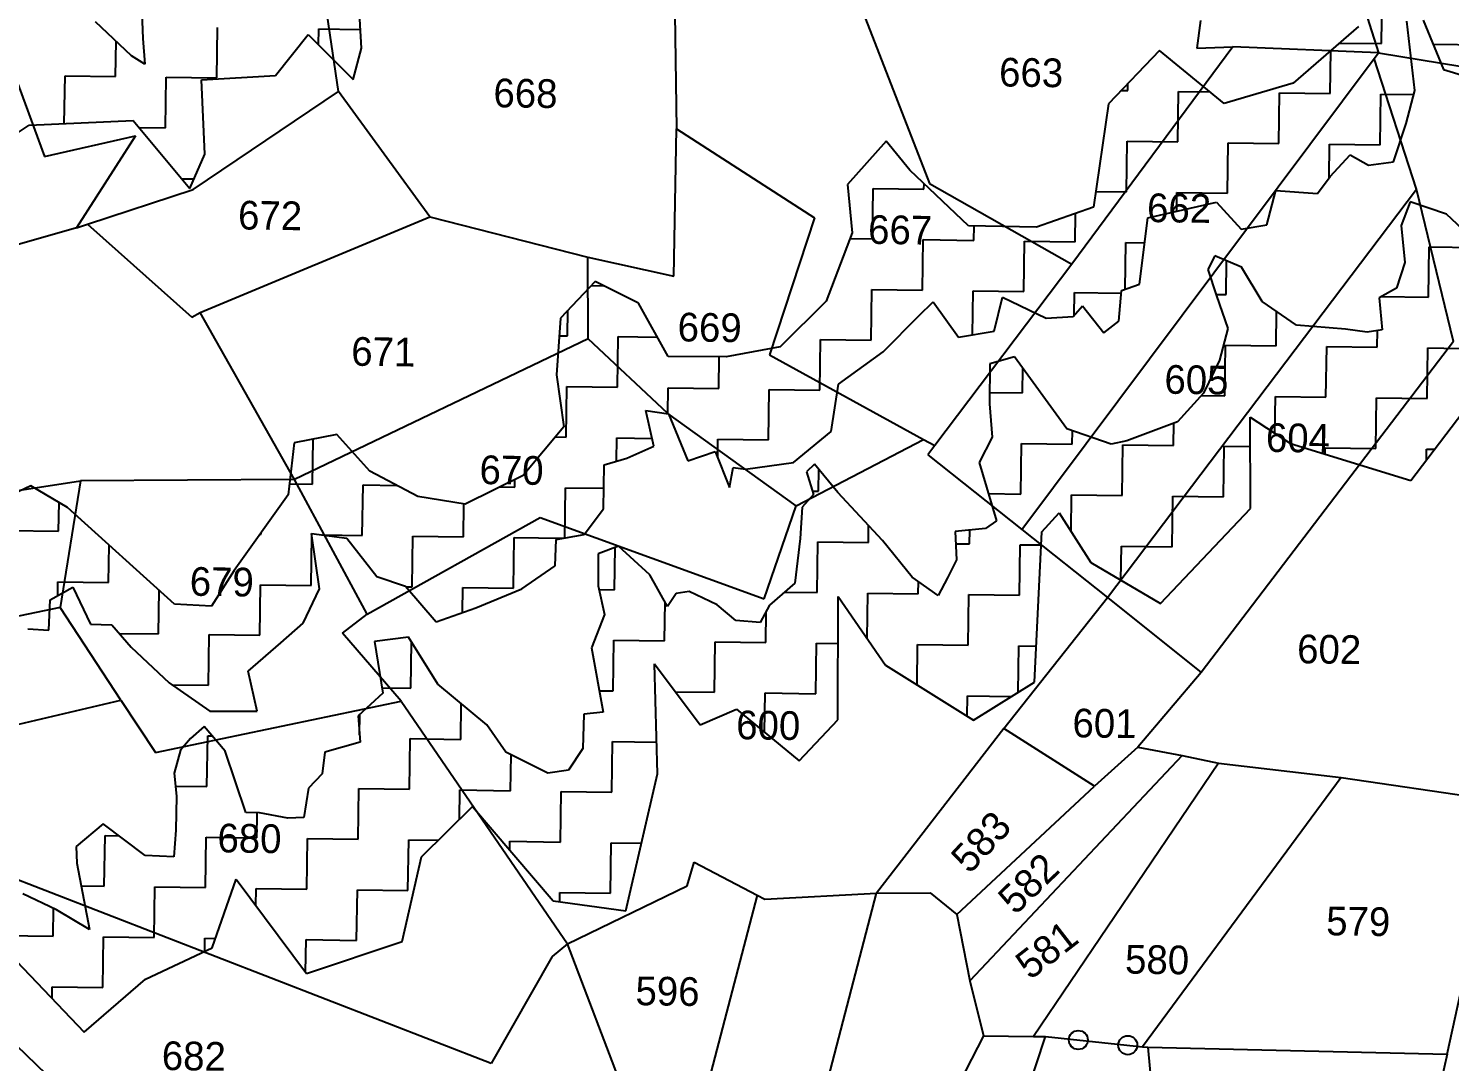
# Model space of a CAD drawing. Header units: metres. Extents: x 303639 to 307187, y 1938623 to 1940837.
# Drawn here: x 304474.9 to 304904.5, y 1939376.2 to 1939688.5 of the extents above; entities that cross this region are included whole.
import ezdxf

# ---------------------------------------------------------------- set-up
doc = ezdxf.new("R2010")
doc.units = ezdxf.units.M
for name, color, linetype in [('POLY_HATCH', 12, 'Continuous'), ('POLY_PARCEL', 6, 'Continuous'), ('TEXT_PARCEL', 7, 'Continuous')]:
    doc.layers.add(name, color=color, linetype=linetype)
doc.styles.add('TEXT_MAP', font='')
doc.styles.get('TEXT_MAP').set_extended_font_data('Kruti Dev 050')

msp = doc.modelspace()

# ---------------------------------------------------------------- linework, layer by layer
for centre in [(304792.27, 1939382.75), (304807.22, 1939381.17)]:
    msp.add_circle(centre, 2.87)
at = {"layer": 'POLY_HATCH'}
for p, q in [((304508.47, 1939712.34), (304509.52, 1939685.48)), ((304575.63, 1939682.51), (304574.84, 1939696.54)), ((304506.07, 1939680.21), (304495.24, 1939690.54)), ((304893.96, 1939669.75), (304891.59, 1939690.73)), ((304896.46, 1939690.98), (304902.68, 1939676.05)), ((304549.57, 1939674.23), (304559.53, 1939686.7)), ((304559.53, 1939686.7), (304573.09, 1939673.05)), ((304876.92, 1939689.07), (304857.25, 1939671.93)), ((304509.52, 1939685.48), (304510.13, 1939677.75)), ((304573.09, 1939673.05), (304575.63, 1939682.51)), ((304816.83, 1939681.84), (304801.44, 1939665.76)), ((304836.32, 1939665.85), (304816.83, 1939681.84)), ((304510.13, 1939677.75), (304506.07, 1939680.21)), ((304527.29, 1939672.98), (304549.57, 1939674.23)), ((304902.68, 1939676.05), (304917.61, 1939671.62)), ((304528.25, 1939650.45), (304527.29, 1939672.98)), ((304857.25, 1939671.93), (304836.32, 1939665.85)), ((304891.41, 1939659.73), (304893.96, 1939669.75)), ((304801.44, 1939665.76), (304796.89, 1939634.53)), ((304475.2, 1939659.26), (304506.55, 1939660.67)), ((304506.55, 1939660.67), (304523.71, 1939640.17)), ((304447.58, 1939641.09), (304475.2, 1939659.26)), ((304887.55, 1939648.18), (304891.41, 1939659.73)), ((304734.2, 1939654.38), (304722.54, 1939641.37)), ((304741.31, 1939645.64), (304734.2, 1939654.38)), ((304523.71, 1939640.17), (304528.25, 1939650.45)), ((304868.34, 1939643.71), (304874.47, 1939650.31)), ((304874.47, 1939650.31), (304879.94, 1939647.18)), ((304879.94, 1939647.18), (304887.55, 1939648.18)), ((304759.09, 1939628.82), (304741.31, 1939645.64)), ((304864.57, 1939638.64), (304868.34, 1939643.71)), ((304722.54, 1939641.37), (304723.89, 1939626.76)), ((304849.25, 1939629.13), (304851.93, 1939639.53)), ((304851.93, 1939639.53), (304864.57, 1939638.64)), ((304796.89, 1939634.53), (304779.64, 1939628.39)), ((304813.26, 1939631.25), (304834.03, 1939635.96)), ((304834.03, 1939635.96), (304841.51, 1939627.88)), ((304892.57, 1939636.06), (304889.89, 1939628.92)), ((304903.53, 1939632.37), (304892.57, 1939636.06)), ((304810.77, 1939611.19), (304813.26, 1939631.25)), ((304908.35, 1939627.81), (304903.53, 1939632.37)), ((304723.89, 1939626.76), (304716.09, 1939606.05)), ((304779.64, 1939628.39), (304759.09, 1939628.82)), ((304841.51, 1939627.88), (304849.25, 1939629.13)), ((304889.89, 1939628.92), (304890.98, 1939617.72)), ((304833.48, 1939619.77), (304831.41, 1939615.68)), ((304841.56, 1939616.31), (304833.48, 1939619.77)), ((304890.98, 1939617.72), (304888.48, 1939610.01)), ((304831.41, 1939615.68), (304834.07, 1939607.71)), ((304847.83, 1939605.99), (304841.56, 1939616.31)), ((304646.26, 1939611.98), (304635.76, 1939600.94)), ((304659.36, 1939605.43), (304646.26, 1939611.98)), ((304804.51, 1939599.99), (304805.35, 1939609.25)), ((304805.35, 1939609.25), (304810.77, 1939611.19)), ((304888.48, 1939610.01), (304883.17, 1939607.12)), ((304668.35, 1939589.3), (304659.36, 1939605.43)), ((304716.09, 1939606.05), (304702.14, 1939592.23)), ((304744.1, 1939601.68), (304748.38, 1939605.83)), ((304748.38, 1939605.83), (304756.09, 1939595.15)), ((304766.82, 1939597.02), (304769.37, 1939607.29)), ((304769.37, 1939607.29), (304782.59, 1939600.95)), ((304790.71, 1939601.42), (304793.54, 1939604.68)), ((304793.54, 1939604.68), (304799.98, 1939596.49)), ((304834.07, 1939607.71), (304837.48, 1939597.81)), ((304858.17, 1939598.86), (304847.83, 1939605.99)), ((304883.17, 1939607.12), (304884.09, 1939597.45)), ((304635.76, 1939600.94), (304634.53, 1939583.82)), ((304733.24, 1939590.74), (304744.1, 1939601.68)), ((304782.59, 1939600.95), (304790.71, 1939601.42)), ((304756.09, 1939595.15), (304766.82, 1939597.02)), ((304799.98, 1939596.49), (304804.51, 1939599.99)), ((304837.48, 1939597.81), (304834.95, 1939588.19)), ((304872.99, 1939597.6), (304858.17, 1939598.86)), ((304879.58, 1939596.65), (304872.99, 1939597.6)), ((304884.09, 1939597.45), (304879.58, 1939596.65)), ((304702.14, 1939592.23), (304685.79, 1939589.2)), ((304685.79, 1939589.2), (304668.35, 1939589.3)), ((304719.8, 1939581.01), (304733.24, 1939590.74)), ((304772.94, 1939589.24), (304765.54, 1939587.15)), ((304788.81, 1939567.51), (304772.94, 1939589.24)), ((304834.95, 1939588.19), (304830.12, 1939578.22)), ((304634.53, 1939583.82), (304636.72, 1939568.07)), ((304765.54, 1939587.15), (304765.46, 1939575)), ((304717.59, 1939566.71), (304719.8, 1939581.01)), ((304765.46, 1939575), (304766.18, 1939564.95)), ((304830.12, 1939578.22), (304822.25, 1939569.62)), ((304663.97, 1939562.2), (304661.59, 1939573.06)), ((304661.59, 1939573.06), (304668.4, 1939572)), ((304668.4, 1939572), (304674.23, 1939557.84)), ((304844.26, 1939543.37), (304844.22, 1939570.98)), ((304844.22, 1939570.98), (304856.44, 1939563.02)), ((304892.73, 1939551.9), (304908.47, 1939572.5)), ((304568.19, 1939565.76), (304555.25, 1939563.25)), ((304578.11, 1939554.72), (304568.19, 1939565.76)), ((304636.72, 1939568.07), (304624.46, 1939553.37)), ((304706.23, 1939557.33), (304717.59, 1939566.71)), ((304802.24, 1939562.83), (304788.81, 1939567.51)), ((304822.25, 1939569.62), (304806.95, 1939563.81)), ((304555.25, 1939563.25), (304553.48, 1939547.56)), ((304655.81, 1939558.62), (304663.97, 1939562.2)), ((304766.18, 1939564.95), (304762.34, 1939557.26)), ((304806.95, 1939563.81), (304802.24, 1939562.83)), ((304856.44, 1939563.02), (304892.73, 1939551.9)), ((304648.97, 1939556.57), (304655.81, 1939558.62)), ((304674.23, 1939557.84), (304682.52, 1939560.65)), ((304682.52, 1939560.65), (304686.84, 1939549.76)), ((304691.72, 1939555.27), (304706.23, 1939557.33)), ((304762.34, 1939557.26), (304767.55, 1939539.69)), ((304592.61, 1939547.01), (304578.11, 1939554.72)), ((304624.46, 1939553.37), (304606.9, 1939544.69)), ((304648.72, 1939543.28), (304648.97, 1939556.57)), ((304686.84, 1939549.76), (304687.9, 1939555.77)), ((304687.9, 1939555.77), (304691.72, 1939555.27)), ((304712.56, 1939556.81), (304710.13, 1939554.45)), ((304710.13, 1939554.45), (304712.24, 1939547.63)), ((304719.62, 1939548.2), (304712.56, 1939556.81)), ((304475.66, 1939550.2), (304463.53, 1939544.56)), ((304486.77, 1939543.67), (304475.66, 1939550.2)), ((304553.48, 1939547.56), (304537.13, 1939524.7)), ((304606.9, 1939544.69), (304592.61, 1939547.01)), ((304712.24, 1939547.63), (304708.84, 1939543.76)), ((304733.11, 1939533.76), (304719.62, 1939548.2)), ((304519.12, 1939514.47), (304486.77, 1939543.67)), ((304642.96, 1939535.52), (304648.72, 1939543.28)), ((304708.84, 1939543.76), (304708.23, 1939534.3)), ((304781.2, 1939536.31), (304786.52, 1939542.05)), ((304786.52, 1939542.05), (304796.1, 1939527.04)), ((304817.06, 1939514.71), (304844.26, 1939543.37)), ((304562.89, 1939519.13), (304560.47, 1939535.83)), ((304560.47, 1939535.83), (304571.16, 1939534.44)), ((304764.17, 1939537.35), (304755.06, 1939536.42)), ((304755.06, 1939536.42), (304755.42, 1939527.91)), ((304767.55, 1939539.69), (304764.17, 1939537.35)), ((304779.01, 1939490.88), (304781.2, 1939536.31)), ((304571.16, 1939534.44), (304580.28, 1939522.84)), ((304634.13, 1939526.05), (304634.44, 1939534.02)), ((304634.44, 1939534.02), (304642.96, 1939535.52)), ((304653.25, 1939532.01), (304647.19, 1939529.7)), ((304662.8, 1939523.36), (304653.25, 1939532.01)), ((304708.23, 1939534.3), (304706.6, 1939520.84)), ((304742.05, 1939522.64), (304733.11, 1939533.76)), ((304647.19, 1939529.7), (304647.15, 1939520.04)), ((304755.42, 1939527.91), (304752.76, 1939522.49)), ((304537.13, 1939524.7), (304530.32, 1939513.89)), ((304580.28, 1939522.84), (304588.87, 1939519.93)), ((304624.1, 1939519.12), (304634.13, 1939526.05)), ((304668.12, 1939513.82), (304662.8, 1939523.36)), ((304796.1, 1939527.04), (304817.06, 1939514.71)), ((304481.52, 1939515.79), (304488.39, 1939519.65)), ((304488.39, 1939519.65), (304493.75, 1939508.48)), ((304558.01, 1939508.76), (304562.89, 1939519.13)), ((304588.87, 1939519.93), (304598.13, 1939509.1)), ((304610.2, 1939513.41), (304624.1, 1939519.12)), ((304647.15, 1939520.04), (304649.04, 1939511.31)), ((304706.6, 1939520.84), (304698.95, 1939514.16)), ((304749.91, 1939517.08), (304742.05, 1939522.64)), ((304752.76, 1939522.49), (304749.91, 1939517.08)), ((304481.06, 1939506.65), (304481.52, 1939515.79)), ((304530.32, 1939513.89), (304519.12, 1939514.47)), ((304670.76, 1939517.7), (304668.12, 1939513.82)), ((304674.69, 1939518.32), (304670.76, 1939517.7)), ((304683.15, 1939514.28), (304674.69, 1939518.32)), ((304688.74, 1939509.52), (304683.15, 1939514.28)), ((304719.57, 1939479.53), (304719.67, 1939516.78)), ((304719.67, 1939516.78), (304733.98, 1939496.04)), ((304598.13, 1939509.1), (304610.2, 1939513.41)), ((304649.04, 1939511.31), (304645.16, 1939501.33)), ((304698.95, 1939514.16), (304696.1, 1939508.94)), ((304474.77, 1939507.06), (304481.06, 1939506.65)), ((304493.75, 1939508.48), (304500.17, 1939508.2)), ((304500.17, 1939508.2), (304505.98, 1939501.44)), ((304551.24, 1939502.82), (304558.01, 1939508.76)), ((304696.1, 1939508.94), (304688.74, 1939509.52)), ((304505.98, 1939501.44), (304517.45, 1939490.71)), ((304541.32, 1939494.2), (304551.24, 1939502.82)), ((304589.78, 1939504.49), (304579.52, 1939503.2)), ((304579.52, 1939503.2), (304582.08, 1939487.58)), ((304598.68, 1939490.31), (304589.78, 1939504.49)), ((304645.16, 1939501.33), (304648.63, 1939481.87)), ((304544.08, 1939482.17), (304541.32, 1939494.2)), ((304665.03, 1939463.15), (304664.22, 1939496.44)), ((304664.22, 1939496.44), (304678, 1939477.98)), ((304733.98, 1939496.04), (304760.55, 1939479.38)), ((304517.45, 1939490.71), (304529.73, 1939482.17)), ((304613.54, 1939477.96), (304598.68, 1939490.31)), ((304760.55, 1939479.38), (304779.01, 1939490.88)), ((304582.08, 1939487.58), (304574.61, 1939480.7)), ((304529.73, 1939482.17), (304544.08, 1939482.17)), ((304574.61, 1939480.7), (304575.17, 1939472.75)), ((304642.78, 1939481.28), (304642.54, 1939470.86)), ((304648.63, 1939481.87), (304642.78, 1939481.28)), ((304678, 1939477.98), (304688.99, 1939482.79)), ((304688.99, 1939482.79), (304707.91, 1939467.09)), ((304528.05, 1939477.52), (304523.88, 1939473.85)), ((304534.36, 1939470.07), (304528.05, 1939477.52)), ((304619.26, 1939469.75), (304613.54, 1939477.96)), ((304707.91, 1939467.09), (304719.57, 1939479.53)), ((304523.88, 1939473.85), (304520.86, 1939470.35)), ((304575.17, 1939472.75), (304564.51, 1939469.75)), ((304520.86, 1939470.35), (304518.95, 1939463.4)), ((304540.7, 1939451.53), (304534.36, 1939470.07)), ((304564.51, 1939469.75), (304563.74, 1939463.16)), ((304631.9, 1939463.36), (304619.26, 1939469.75)), ((304642.54, 1939470.86), (304638.14, 1939464.32)), ((304518.95, 1939463.4), (304519.71, 1939456.41)), ((304563.74, 1939463.16), (304559.57, 1939458.91)), ((304638.14, 1939464.32), (304631.9, 1939463.36)), ((304655.52, 1939421.78), (304665.03, 1939463.15)), ((304559.57, 1939458.91), (304558.2, 1939450.04)), ((304519.71, 1939456.41), (304519.47, 1939446.18)), ((304544.82, 1939451.37), (304540.7, 1939451.53)), ((304553.32, 1939449.82), (304544.82, 1939451.37)), ((304558.2, 1939450.04), (304553.32, 1939449.82)), ((304593.78, 1939438.08), (304609.17, 1939453.31)), ((304609.17, 1939453.31), (304633.59, 1939424.78)), ((304497.58, 1939448.11), (304489.35, 1939441.25)), ((304510.18, 1939438.47), (304497.58, 1939448.11)), ((304519.47, 1939446.18), (304518.88, 1939438.06)), ((304489.35, 1939441.25), (304489.56, 1939436.17)), ((304518.88, 1939438.06), (304510.18, 1939438.47)), ((304587.9, 1939412.53), (304593.78, 1939438.08)), ((304489.56, 1939436.17), (304493.4, 1939416.14)), ((304530.44, 1939410.64), (304537.68, 1939431.36)), ((304537.68, 1939431.36), (304558.98, 1939402.88)), ((304483.43, 1939422.11), (304473.26, 1939426.93)), ((304633.59, 1939424.78), (304655.52, 1939421.78)), ((304493.4, 1939416.14), (304483.43, 1939422.11)), ((304464.26, 1939413.97), (304491.8, 1939385.12)), ((304558.98, 1939402.88), (304587.9, 1939412.53)), ((304510.31, 1939401.15), (304530.44, 1939410.64)), ((304491.8, 1939385.12), (304510.31, 1939401.15))]:
    msp.add_line(p, q, dxfattribs=at)
at = {"layer": 'POLY_HATCH', "linetype": 'Continuous'}
for p, q in [((304883.92, 1939683.93), (304884.13, 1939699.22)), ((304531.89, 1939673.53), (304532.1, 1939688.83)), ((304562.62, 1939683.58), (304562.69, 1939688.4)), ((304562.69, 1939688.4), (304575.31, 1939688.23)), ((304501.29, 1939673.96), (304501.44, 1939684.63)), ((304868.41, 1939668.84), (304868.59, 1939681.81)), ((304871.22, 1939684.1), (304883.92, 1939683.93)), ((304899.48, 1939683.71), (304914.51, 1939683.5)), ((304485.79, 1939659.74), (304486, 1939674.17)), ((304486, 1939674.17), (304501.29, 1939673.96)), ((304516.38, 1939658.45), (304516.59, 1939673.74)), ((304516.59, 1939673.74), (304531.89, 1939673.53)), ((304805.23, 1939669.72), (304807.22, 1939669.7)), ((304807.22, 1939669.7), (304807.25, 1939671.84)), ((304822.3, 1939654.19), (304822.52, 1939669.48)), ((304822.52, 1939669.48), (304832.05, 1939669.35)), ((304852.9, 1939653.76), (304853.11, 1939669.06)), ((304853.11, 1939669.06), (304868.41, 1939668.84)), ((304883.49, 1939653.34), (304883.7, 1939668.63)), ((304883.7, 1939668.63), (304893.64, 1939668.49)), ((304508.32, 1939658.56), (304516.38, 1939658.45)), ((304806.8, 1939639.1), (304807.01, 1939654.4)), ((304807.01, 1939654.4), (304822.3, 1939654.19)), ((304837.39, 1939638.68), (304837.6, 1939653.97)), ((304837.6, 1939653.97), (304852.9, 1939653.76)), ((304868.05, 1939643.32), (304868.19, 1939653.55)), ((304868.19, 1939653.55), (304883.49, 1939653.34)), ((304521.28, 1939643.08), (304524.97, 1939643.03)), ((304730.1, 1939624.87), (304730.31, 1939640.17)), ((304730.31, 1939640.17), (304745.61, 1939639.96)), ((304745.61, 1939639.96), (304745.63, 1939641.56)), ((304797.57, 1939639.23), (304806.8, 1939639.1)), ((304822.01, 1939633.24), (304822.09, 1939638.89)), ((304822.09, 1939638.89), (304837.39, 1939638.68)), ((304791.29, 1939624.02), (304791.41, 1939632.58)), ((304760.69, 1939624.45), (304760.75, 1939628.79)), ((304723.22, 1939624.97), (304730.1, 1939624.87)), ((304745.18, 1939609.36), (304745.4, 1939624.66)), ((304745.4, 1939624.66), (304760.69, 1939624.45)), ((304775.78, 1939608.94), (304775.99, 1939624.23)), ((304775.99, 1939624.23), (304791.29, 1939624.02)), ((304806.38, 1939609.62), (304806.58, 1939623.81)), ((304806.58, 1939623.81), (304812.32, 1939623.73)), ((304898.15, 1939607.23), (304898.36, 1939622.53)), ((304898.36, 1939622.53), (304912.32, 1939622.33)), ((304836.96, 1939608.08), (304837.1, 1939618.21)), ((304645.1, 1939610.76), (304648.81, 1939610.71)), ((304729.67, 1939594.28), (304729.89, 1939609.58)), ((304729.89, 1939609.58), (304745.18, 1939609.36)), ((304760.3, 1939595.88), (304760.48, 1939609.15)), ((304760.48, 1939609.15), (304775.78, 1939608.94)), ((304790.98, 1939601.73), (304791.07, 1939608.72)), ((304791.07, 1939608.72), (304805.29, 1939608.53)), ((304833.93, 1939608.13), (304836.96, 1939608.08)), ((304883.75, 1939607.43), (304898.15, 1939607.23)), ((304637.9, 1939595.56), (304638, 1939603.3)), ((304852.05, 1939592.58), (304852.19, 1939602.98)), ((304882.64, 1939592.15), (304882.71, 1939597.2)), ((304635.37, 1939595.59), (304637.9, 1939595.56)), ((304652.98, 1939580.05), (304653.19, 1939595.35)), ((304653.19, 1939595.35), (304665.07, 1939595.18)), ((304714.16, 1939579.2), (304714.38, 1939594.49)), ((304714.38, 1939594.49), (304729.67, 1939594.28)), ((304836.54, 1939577.49), (304836.75, 1939592.79)), ((304836.75, 1939592.79), (304852.05, 1939592.58)), ((304867.13, 1939577.07), (304867.34, 1939592.36)), ((304867.34, 1939592.36), (304882.64, 1939592.15)), ((304897.72, 1939576.64), (304897.94, 1939591.94)), ((304897.94, 1939591.94), (304907.61, 1939591.8)), ((304683.57, 1939579.62), (304683.7, 1939589.21)), ((304775.35, 1939578.34), (304775.45, 1939585.79)), ((304637.47, 1939564.97), (304637.68, 1939580.26)), ((304637.68, 1939580.26), (304652.98, 1939580.05)), ((304668.17, 1939572.03), (304668.27, 1939579.84)), ((304668.27, 1939579.84), (304683.57, 1939579.62)), ((304698.65, 1939564.11), (304698.87, 1939579.41)), ((304698.87, 1939579.41), (304714.16, 1939579.2)), ((304765.48, 1939578.48), (304775.35, 1939578.34)), ((304829.55, 1939577.59), (304836.54, 1939577.49)), ((304851.68, 1939566.13), (304851.83, 1939577.28)), ((304851.83, 1939577.28), (304867.13, 1939577.07)), ((304882.21, 1939561.56), (304882.43, 1939576.85)), ((304882.43, 1939576.85), (304897.72, 1939576.64)), ((304790.43, 1939562.83), (304790.49, 1939566.92)), ((304821.03, 1939562.41), (304821.12, 1939569.2)), ((304560.77, 1939550.73), (304560.96, 1939564.36)), ((304634.17, 1939565.01), (304637.47, 1939564.97)), ((304652.67, 1939557.68), (304652.77, 1939564.75)), ((304652.77, 1939564.75), (304663.45, 1939564.6)), ((304683.28, 1939558.73), (304683.36, 1939564.33)), ((304683.36, 1939564.33), (304698.65, 1939564.11)), ((304713.95, 1939563.9), (304714.18, 1939563.9)), ((304713.95, 1939563.7), (304713.95, 1939563.9)), ((304774.92, 1939547.75), (304775.14, 1939563.05)), ((304775.14, 1939563.05), (304790.43, 1939562.83)), ((304805.52, 1939547.33), (304805.73, 1939562.62)), ((304805.73, 1939562.62), (304821.03, 1939562.41)), ((304836.11, 1939546.9), (304836.32, 1939562.2)), ((304836.32, 1939562.2), (304844.23, 1939562.09)), ((304866.89, 1939559.82), (304866.92, 1939561.77)), ((304866.92, 1939561.77), (304882.21, 1939561.56)), ((304897.46, 1939558.09), (304897.51, 1939561.34)), ((304897.51, 1939561.34), (304899.92, 1939561.31)), ((304713.74, 1939548.6), (304713.83, 1939555.26)), ((304553.85, 1939550.83), (304560.77, 1939550.73)), ((304575.86, 1939535.22), (304576.07, 1939550.52)), ((304576.07, 1939550.52), (304586.28, 1939550.38)), ((304617.53, 1939549.94), (304621.96, 1939549.88)), ((304621.96, 1939549.88), (304621.99, 1939552.15)), ((304637.04, 1939534.48), (304637.26, 1939549.67)), ((304637.26, 1939549.67), (304648.83, 1939549.51)), ((304711.93, 1939548.63), (304713.74, 1939548.6)), ((304484.08, 1939536.5), (304484.2, 1939545.18)), ((304606.45, 1939534.8), (304606.59, 1939544.74)), ((304765.12, 1939547.89), (304774.92, 1939547.75)), ((304790.07, 1939536.49), (304790.22, 1939547.54)), ((304790.22, 1939547.54), (304805.52, 1939547.33)), ((304820.6, 1939531.82), (304820.81, 1939547.11)), ((304820.81, 1939547.11), (304836.11, 1939546.9)), ((304468.78, 1939536.72), (304484.08, 1939536.5)), ((304545.26, 1939535.65), (304545.27, 1939536.08)), ((304728.82, 1939533.09), (304728.89, 1939538.27)), ((304759.41, 1939532.67), (304759.47, 1939536.87)), ((304499.16, 1939520.99), (304499.32, 1939532.35)), ((304544.97, 1939535.65), (304545.26, 1939535.65)), ((304560.35, 1939520.14), (304560.56, 1939535.2)), ((304563.82, 1939535.39), (304575.86, 1939535.22)), ((304590.94, 1939519.71), (304591.15, 1939535.01)), ((304591.15, 1939535.01), (304606.45, 1939534.8)), ((304621.53, 1939519.29), (304621.75, 1939534.59)), ((304621.75, 1939534.59), (304636.5, 1939534.38)), ((304652.13, 1939518.86), (304652.3, 1939531.65)), ((304713.31, 1939518.01), (304713.53, 1939533.31)), ((304713.53, 1939533.31), (304728.82, 1939533.09)), ((304755.22, 1939532.73), (304759.41, 1939532.67)), ((304774.5, 1939517.16), (304774.71, 1939532.45)), ((304774.71, 1939532.45), (304781.01, 1939532.37)), ((304805.16, 1939521.71), (304805.3, 1939532.03)), ((304805.3, 1939532.03), (304820.6, 1939531.82)), ((304483.81, 1939517.07), (304483.87, 1939521.21)), ((304483.87, 1939521.21), (304499.16, 1939520.99)), ((304514.25, 1939505.48), (304514.43, 1939518.71)), ((304544.84, 1939505.06), (304545.05, 1939520.35)), ((304545.05, 1939520.35), (304560.35, 1939520.14)), ((304589.03, 1939519.74), (304590.94, 1939519.71)), ((304606.13, 1939511.96), (304606.24, 1939519.5)), ((304606.24, 1939519.5), (304621.53, 1939519.29)), ((304647.39, 1939518.93), (304652.13, 1939518.86)), ((304743.91, 1939517.58), (304743.96, 1939521.29)), ((304667.21, 1939503.35), (304667.37, 1939515.16)), ((304703.52, 1939518.15), (304713.31, 1939518.01)), ((304728.42, 1939504.1), (304728.61, 1939517.8)), ((304728.61, 1939517.8), (304743.91, 1939517.58)), ((304758.99, 1939502.07), (304759.2, 1939517.37)), ((304759.2, 1939517.37), (304774.5, 1939517.16)), ((304697.8, 1939502.93), (304697.93, 1939512.3)), ((304502.36, 1939505.65), (304514.25, 1939505.48)), ((304529.33, 1939489.97), (304529.54, 1939505.27)), ((304529.54, 1939505.27), (304544.84, 1939505.06)), ((304590.51, 1939489.12), (304590.71, 1939503.01)), ((304651.7, 1939488.27), (304651.91, 1939503.57)), ((304651.91, 1939503.57), (304667.21, 1939503.35)), ((304682.29, 1939487.84), (304682.51, 1939503.14)), ((304682.51, 1939503.14), (304697.8, 1939502.93)), ((304712.89, 1939487.42), (304713.1, 1939502.71)), ((304713.1, 1939502.71), (304719.63, 1939502.62)), ((304743.52, 1939490.06), (304743.69, 1939502.29)), ((304743.69, 1939502.29), (304758.99, 1939502.07)), ((304774.09, 1939487.82), (304774.28, 1939501.86)), ((304774.28, 1939501.86), (304779.53, 1939501.79)), ((304518.29, 1939490.13), (304529.33, 1939489.97)), ((304581.81, 1939489.24), (304590.51, 1939489.12)), ((304605.6, 1939473.61), (304605.75, 1939484.43)), ((304647.48, 1939488.33), (304651.7, 1939488.27)), ((304670.52, 1939488.01), (304682.29, 1939487.84)), ((304697.42, 1939475.79), (304697.59, 1939487.63)), ((304697.59, 1939487.63), (304712.89, 1939487.42)), ((304758.69, 1939480.55), (304758.78, 1939486.78)), ((304758.78, 1939486.78), (304772.12, 1939486.59)), ((304575.02, 1939474.96), (304575.1, 1939481.15)), ((304528.9, 1939459.38), (304529.12, 1939474.68)), ((304529.12, 1939474.68), (304530.47, 1939474.66)), ((304590.09, 1939458.53), (304590.3, 1939473.83)), ((304590.3, 1939473.83), (304605.6, 1939473.61)), ((304651.27, 1939457.68), (304651.49, 1939472.97)), ((304651.49, 1939472.97), (304664.8, 1939472.79)), ((304620.68, 1939458.1), (304620.83, 1939468.95)), ((304519.37, 1939459.51), (304528.9, 1939459.38)), ((304574.58, 1939443.45), (304574.79, 1939458.74)), ((304574.79, 1939458.74), (304590.09, 1939458.53)), ((304605.26, 1939449.44), (304605.38, 1939458.32)), ((304605.38, 1939458.32), (304620.68, 1939458.1)), ((304635.76, 1939442.59), (304635.98, 1939457.89)), ((304635.98, 1939457.89), (304651.27, 1939457.68)), ((304543.99, 1939443.87), (304544.09, 1939451.4)), ((304497.88, 1939429.21), (304498.1, 1939444.51)), ((304498.1, 1939444.51), (304502.36, 1939444.45)), ((304528.48, 1939428.79), (304528.69, 1939444.08)), ((304528.69, 1939444.08), (304543.99, 1939443.87)), ((304559.07, 1939428.36), (304559.28, 1939443.66)), ((304559.28, 1939443.66), (304574.58, 1939443.45)), ((304589.66, 1939427.94), (304589.88, 1939443.23)), ((304589.88, 1939443.23), (304598.86, 1939443.11)), ((304620.43, 1939440.15), (304620.47, 1939442.81)), ((304620.47, 1939442.81), (304635.76, 1939442.59)), ((304650.85, 1939427.08), (304651.06, 1939442.38)), ((304651.06, 1939442.38), (304660.23, 1939442.25)), ((304490.88, 1939429.31), (304497.88, 1939429.21)), ((304512.97, 1939413.71), (304513.18, 1939429)), ((304513.18, 1939429), (304528.48, 1939428.79)), ((304543.7, 1939423.3), (304543.77, 1939428.58)), ((304543.77, 1939428.58), (304559.07, 1939428.36)), ((304574.15, 1939412.85), (304574.37, 1939428.15)), ((304574.37, 1939428.15), (304589.66, 1939427.94)), ((304635.51, 1939424.52), (304635.55, 1939427.3)), ((304635.55, 1939427.3), (304650.85, 1939427.08)), ((304482.37, 1939414.13), (304482.49, 1939422.55)), ((304467.08, 1939414.34), (304482.37, 1939414.13)), ((304497.46, 1939398.62), (304497.67, 1939413.92)), ((304497.67, 1939413.92), (304512.97, 1939413.71)), ((304528.21, 1939409.59), (304528.26, 1939413.49)), ((304528.26, 1939413.49), (304531.42, 1939413.45)), ((304558.72, 1939403.22), (304558.86, 1939413.07)), ((304558.86, 1939413.07), (304574.15, 1939412.85)), ((304482.11, 1939395.27), (304482.16, 1939398.83)), ((304482.16, 1939398.83), (304497.46, 1939398.62))]:
    msp.add_line(p, q, dxfattribs=at)
at = {"layer": 'POLY_PARCEL'}
for p, q in [((304855.27, 1939769.7), (304882.95, 1939681.17)), ((304442.9, 1939750.05), (304479.75, 1939649.8)), ((304568.65, 1939669.45), (304565.2, 1939692.62)), ((304670.36, 1939692.89), (304670.87, 1939658.15)), ((304727.96, 1939691.37), (304747.26, 1939641.59)), ((304829.23, 1939690.93), (304828.05, 1939682.59)), ((304839.02, 1939682.9), (304790.27, 1939617.26)), ((304828.05, 1939682.59), (304839.02, 1939682.9)), ((304882.95, 1939681.17), (304839.02, 1939682.9)), ((304775.18, 1939537.09), (304881.67, 1939679.46)), ((304881.67, 1939679.46), (304882.95, 1939681.17)), ((304894.51, 1939639.95), (304881.67, 1939679.46)), ((304882.95, 1939681.17), (304957.54, 1939668.82)), ((304524.69, 1939639.8), (304568.65, 1939669.45)), ((304596.28, 1939631.51), (304568.65, 1939669.45)), ((304479.75, 1939649.8), (304507.27, 1939656.04)), ((304507.27, 1939656.04), (304489.44, 1939628.27)), ((304670.01, 1939613.65), (304670.87, 1939658.15)), ((304670.87, 1939658.15), (304712.49, 1939631.28)), ((304492.79, 1939629.37), (304524.69, 1939639.8)), ((304747.26, 1939641.59), (304790.27, 1939617.26)), ((304801.1, 1939516.45), (304894.51, 1939639.95)), ((304905.7, 1939593.85), (304894.51, 1939639.95)), ((304526.85, 1939602.68), (304596.28, 1939631.51)), ((304596.28, 1939631.51), (304644.07, 1939619.4)), ((304712.49, 1939631.28), (304698.94, 1939589.88)), ((304489.44, 1939628.27), (304440.5, 1939614.28)), ((304489.44, 1939628.27), (304492.79, 1939629.37)), ((304492.79, 1939629.37), (304524.33, 1939601.28)), ((304644.11, 1939594.65), (304644.07, 1939619.4)), ((304644.07, 1939619.4), (304670.01, 1939613.65)), ((304790.27, 1939617.26), (304748.94, 1939562.39)), ((304524.33, 1939601.28), (304526.85, 1939602.68)), ((304555.33, 1939552.18), (304526.85, 1939602.68)), ((304644.11, 1939594.65), (304555.33, 1939552.18)), ((304668.2, 1939572.09), (304644.11, 1939594.65)), ((304905.7, 1939593.85), (304829.44, 1939493.82)), ((304698.94, 1939589.88), (304745.49, 1939564.29)), ((304706.99, 1939544.17), (304668.2, 1939572.09)), ((304706.99, 1939544.17), (304745.49, 1939564.29)), ((304745.49, 1939564.29), (304748.94, 1939562.39)), ((304748.94, 1939562.39), (304746.83, 1939559.59)), ((304746.83, 1939559.59), (304775.18, 1939537.09)), ((304406.75, 1939538.92), (304490.65, 1939551.77)), ((304490.65, 1939551.77), (304484.57, 1939513.51)), ((304555.33, 1939552.18), (304490.65, 1939551.77)), ((304577.35, 1939511.44), (304555.33, 1939552.18)), ((304577.35, 1939511.44), (304629.61, 1939540.69)), ((304629.61, 1939540.69), (304697.33, 1939516.12)), ((304697.33, 1939516.12), (304706.99, 1939544.17)), ((304775.18, 1939537.09), (304801.1, 1939516.45)), ((304769.77, 1939476.87), (304801.1, 1939516.45)), ((304801.1, 1939516.45), (304829.44, 1939493.82)), ((304484.57, 1939513.51), (304421.32, 1939500.37)), ((304502.84, 1939485.43), (304484.57, 1939513.51)), ((304569.87, 1939505.7), (304577.35, 1939511.44)), ((304587.61, 1939485.12), (304569.87, 1939505.7)), ((304829.44, 1939493.82), (304810.22, 1939471.23)), ((304435.4, 1939469.7), (304502.84, 1939485.43)), ((304502.84, 1939485.43), (304513.34, 1939469.65)), ((304513.34, 1939469.65), (304587.61, 1939485.12)), ((304587.61, 1939485.12), (304637.84, 1939411.8)), ((304769.77, 1939476.87), (304731.29, 1939427.09)), ((304797.18, 1939459.51), (304769.77, 1939476.87)), ((304823.68, 1939468.76), (304759.49, 1939400.66)), ((304810.22, 1939471.23), (304797.18, 1939459.51)), ((304810.22, 1939471.23), (304823.68, 1939468.76)), ((304823.68, 1939468.76), (304834.61, 1939466.42)), ((304834.61, 1939466.42), (304778.68, 1939383.84)), ((304834.61, 1939466.42), (304871.67, 1939462.13)), ((304755.56, 1939420.64), (304797.18, 1939459.51)), ((304871.67, 1939462.13), (304811.68, 1939380.7)), ((304871.67, 1939462.13), (304919.45, 1939455.11)), ((304614.82, 1939375.59), (304463.01, 1939434.45)), ((304674.08, 1939429.31), (304676.17, 1939436.51)), ((304676.17, 1939436.51), (304695.19, 1939426.57)), ((304637.84, 1939411.8), (304674.08, 1939429.31)), ((304695.19, 1939426.57), (304677.82, 1939360.15)), ((304695.19, 1939426.57), (304697.54, 1939425.34)), ((304697.54, 1939425.34), (304731.29, 1939427.09)), ((304712.45, 1939354.97), (304731.29, 1939427.09)), ((304731.29, 1939427.09), (304747.47, 1939427.18)), ((304747.47, 1939427.18), (304755.56, 1939420.64)), ((304755.56, 1939420.64), (304759.49, 1939400.66)), ((304903.8, 1939378.49), (304912.71, 1939419.4)), ((304637.84, 1939411.8), (304633.23, 1939408.03)), ((304654.94, 1939367.04), (304637.84, 1939411.8)), ((304633.23, 1939408.03), (304614.82, 1939375.59)), ((304560.9, 1939294.9), (304449.94, 1939401.64)), ((304759.49, 1939400.66), (304763.63, 1939384.02)), ((304763.63, 1939384.02), (304723.61, 1939306.16)), ((304745.79, 1939272.16), (304782.3, 1939383.8)), ((304763.63, 1939384.02), (304778.68, 1939383.84)), ((304778.68, 1939383.84), (304782.3, 1939383.8)), ((304782.3, 1939383.8), (304811.68, 1939380.7)), ((304811.68, 1939380.7), (304813.27, 1939380.54)), ((304813.27, 1939380.54), (304818.94, 1939318.68)), ((304813.27, 1939380.54), (304903.8, 1939378.49)), ((304903.8, 1939378.49), (304892.56, 1939330.27))]:
    msp.add_line(p, q, dxfattribs=at)

# ---------------------------------------------------------------- texts
at = {"layer": 'TEXT_PARCEL', "style": 'TEXT_MAP'}
for s, rotation, p in [('663', 359.202, (304768.28, 1939670.98)), ('668', 359.202, (304615.45, 1939664.7)), ('672', 359.202, (304538.26, 1939627.76)), ('662', 359.202, (304813, 1939629.99)), ('667', 359.202, (304728.69, 1939623.41)), ('669', 359.202, (304671.12, 1939593.93)), ('671', 359.202, (304572.48, 1939586.57)), ('605', 359.202, (304818.25, 1939578.11)), ('604', 359.202, (304848.93, 1939560.53)), ('670', 359.202, (304611.24, 1939550.79)), ('679', 359.202, (304523.66, 1939517.04)), ('602', 359.202, (304858.36, 1939496.64)), ('600', 359.202, (304688.82, 1939473.67)), ('601', 359.202, (304790.46, 1939474.25)), ('583', 47.032, (304759.4, 1939432.64)), ('680', 359.202, (304532.03, 1939439.48)), ('582', 44.1694, (304773.25, 1939420.27)), ('579', 359.202, (304867.15, 1939414.4)), ('581', 37.8299, (304777.71, 1939400.67)), ('580', 359.202, (304806.36, 1939402.83)), ('596', 359.202, (304658.38, 1939393.28)), ('682', 359.202, (304515.21, 1939373.69))]:
    msp.add_text(s, height=8.673, rotation=rotation, dxfattribs=at).set_placement(p)

doc.saveas('drawing.dxf')
